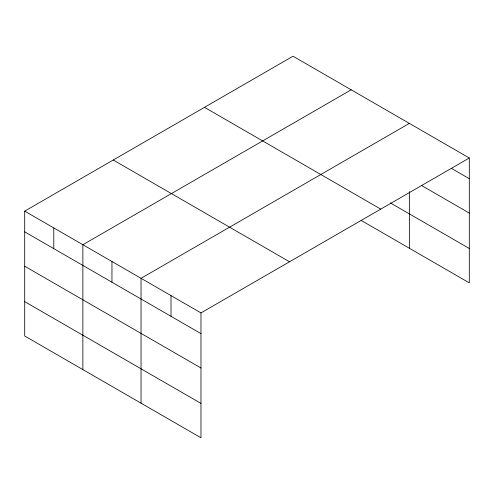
<?xml version="1.0" encoding="UTF-8"?>
<svg xmlns="http://www.w3.org/2000/svg" width="494" height="494" viewBox="0 0 494 494"><rect width="100%" height="100%" fill="white"/><g stroke="black" fill="none" stroke-linecap="round" stroke-linejoin="round"><path stroke-width="0.74" d="M469.3 157.994L293.022 56.223L24.7 211.136L24.7 336.006L200.978 437.777L200.978 312.906L469.3 157.994L469.3 282.864L361.114 220.404M351.197 89.803L82.868 244.721L82.868 369.592M409.365 123.389L141.043 278.307L141.043 403.178M451.318 168.324L469.3 178.704M421.351 185.392L469.3 213.075M390.198 202.818L469.3 248.488M204.479 107.34L380.751 209.116M113.25 160.013L289.521 261.783M24.7 211.136L200.978 312.906M24.7 231.847L200.978 333.617M24.7 266.223L200.978 367.993M24.7 301.636L200.978 403.407M409.365 191.561L409.365 248.26M171.01 295.61L171.01 316.321M111.959 261.511L111.959 282.222M53.784 227.932L53.784 248.643"/></g></svg>
